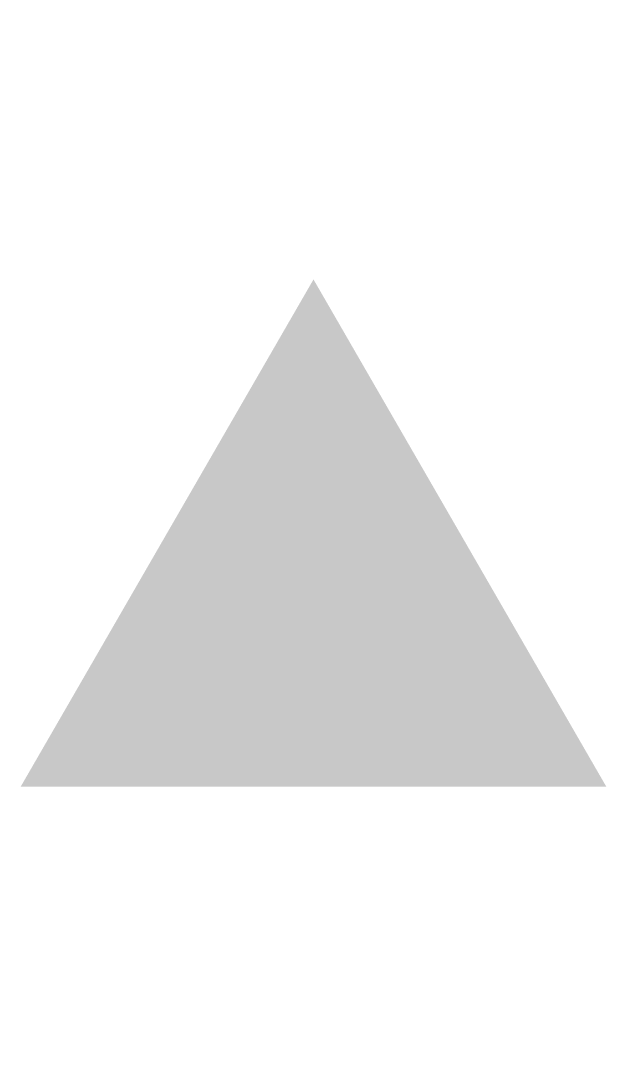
# Model space of a CAD drawing. Extents: x -1.59 to 1.59, y -1.5 to 4.1.
import ezdxf

# ---------------------------------------------------------------- set-up
doc = ezdxf.new("R2010")
doc.units = 0
doc.header["$MEASUREMENT"] = 0
doc.layers.get('0').update_dxf_attribs({"linetype": 'CONTINUOUS'})

msp = doc.modelspace()

# ---------------------------------------------------------------- linework, layer by layer
msp.add_lwpolyline([(0, 2.6, 0, 3, 0), (0, 0, 3, 3, 0)], format="xyseb")
at = {"const_width": 0.1}
msp.add_lwpolyline([(-1.5, 0), (1.5, 0), (0, 2.5981)], close=True, dxfattribs=at)

doc.saveas('drawing.dxf')
